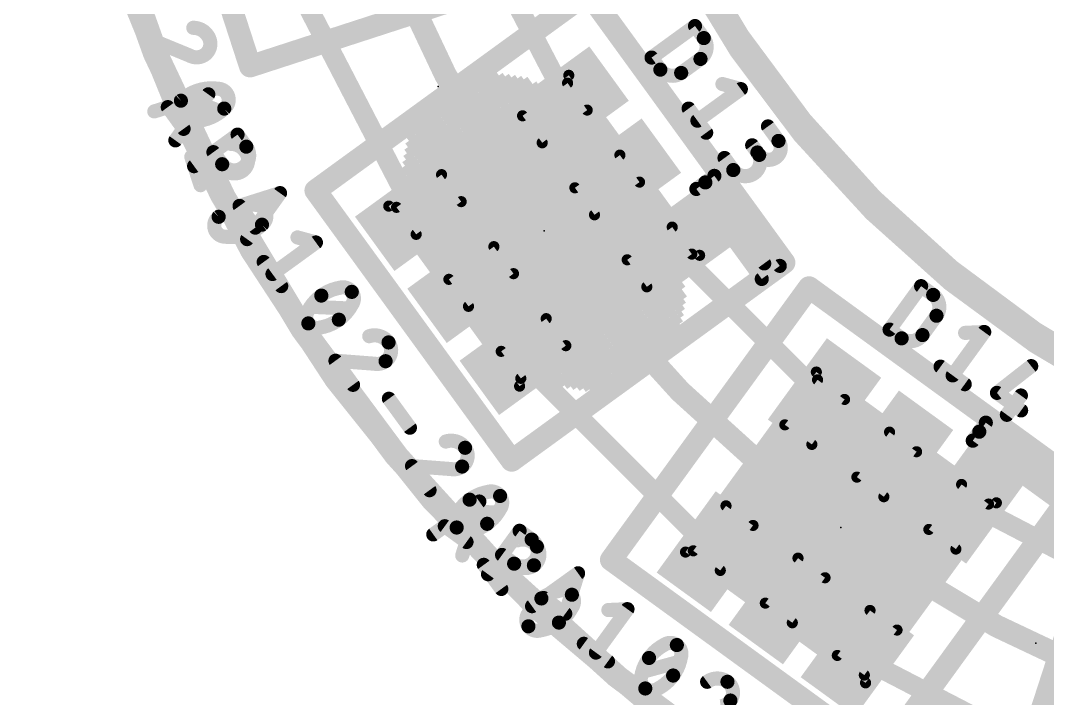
# Model space of a CAD drawing. Extents: x -30 to 92, y -59 to 43.
# Drawn here: x 0.15 to 9.37, y 10.3 to 16.39 of the extents above; entities that cross this region are included whole.
import ezdxf

# ---------------------------------------------------------------- set-up
doc = ezdxf.new("R2010")
doc.units = 0
for name, color, linetype in [('1', 12, 'CONTINUOUS'), ('16', 132, 'CONTINUOUS'), ('20', 53, 'CONTINUOUS'), ('21', 41, 'CONTINUOUS'), ('22', 40, 'CONTINUOUS'), ('23', 53, 'CONTINUOUS'), ('24', 53, 'CONTINUOUS'), ('25', 253, 'CONTINUOUS'), ('27', 253, 'CONTINUOUS'), ('29', 253, 'CONTINUOUS'), ('31', 253, 'CONTINUOUS'), ('39', 12, 'CONTINUOUS'), ('51', 53, 'CONTINUOUS')]:
    doc.layers.add(name, color=color, linetype=linetype)

# ---------------------------------------------------------------- blocks, each defined once
blk = doc.blocks.new('RECT')
blk.add_solid([(-0.5, -0.5), (0.5, -0.5), (-0.5, 0.5), (0.5, 0.5)])

msp = doc.modelspace()

# ---------------------------------------------------------------- linework, layer by layer
at = {"layer": '1'}
for points, const_width in [([(14.605, 33.655, 2.4142), (26.67, 21.59)], 0.2032), ([(0.254, 21.59, 0.4142), (14.605, 7.239)], 0.2032), ([(5.0294, 15.6297, 1), (5.1083, 15.6708)], 0.0889), ([(3.654, 14.6305, 1), (3.733, 14.6714)], 0.0889), ([(6.0407, 14.3872, 1), (5.9779, 14.3244)], 0.0889), ([(4.6654, 13.388, 1), (4.6025, 13.3251)], 0.0889), ([(7.3394, 12.9629, 1), (7.4022, 13.0257)], 0.0889), ([(8.6858, 12.0933, 1), (8.6447, 12.0144)], 0.0889), ([(6.3401, 11.5875, 1), (6.403, 11.6504)], 0.0889), ([(7.6864, 10.718, 1), (7.6455, 10.639)], 0.0889)]:
    msp.add_lwpolyline(points, format="xyb", dxfattribs=dict(at, const_width=const_width))
at = {"layer": '1', "const_width": 0.1778}
for points in [[(4.1798, 17.358), (5.0688, 15.6502)], [(2.563, 16.8327), (3.6935, 14.651)], [(6.0093, 14.3558), (7.3708, 12.9943)], [(6.3716, 11.619), (4.634, 13.3566)], [(10.373, 11.1648), (8.6652, 12.0538)], [(7.666, 10.6785), (9.8477, 9.548)]]:
    msp.add_lwpolyline(points, dxfattribs=at)
at = {"layer": '16', "const_width": 0.2032}
msp.add_lwpolyline([(0.2858, 21.5583, 0.4142), (14.605, 7.239)], format="xyb", dxfattribs=at)
at = {"layer": '20', "const_width": 0.2032}
for points in [[(10.795, 35.433, 0.762), (10.795, 7.747)], [(5.715, 17.78, 0.6619), (23.495, 17.78)]]:
    msp.add_lwpolyline(points, format="xyb", dxfattribs=at)
at = {"layer": '21'}
for points, const_width in [([(14.605, 7.239, 1), (14.605, 35.941, 1), (14.605, 7.239)], 0.2032), ([(14.605, 11.9631, 1), (14.605, 31.2169, 1), (14.605, 11.9631)], 0.2032), ([(2.1932, 16.0291, 1), (2.2241, 15.934)], 0.1), ([(2.1611, 15.9661, 1), (2.2562, 15.997)], 0.1), ([(6.4063, 15.0151, 1), (6.355, 14.9778)], 0.0635), ([(6.3993, 14.9708, 1), (6.362, 15.0221)], 0.0635), ([(2.8371, 14.894, 1), (2.7562, 14.8352)], 0.1), ([(2.7673, 14.9051, 1), (2.826, 14.8242)], 0.1), ([(6.3254, 14.9563, 1), (6.2741, 14.919)], 0.0635), ([(6.2811, 14.9633, 1), (6.3184, 14.912)], 0.0635), ([(6.3184, 14.912, 1), (6.2811, 14.9633)], 0.0635), ([(6.2002, 14.9046, 1), (6.2375, 14.8532)], 0.0635), ([(6.2445, 14.8975, 1), (6.1932, 14.8602)], 0.0635), ([(7.0383, 14.1764, 1), (6.9795, 14.2573)], 0.1), ([(6.8031, 14.1909, 1), (6.8545, 14.2282)], 0.0635), ([(6.9428, 14.1688, 1), (6.9941, 14.2061)], 0.0635), ([(6.9871, 14.1617, 1), (6.9498, 14.2131)], 0.0635), ([(6.9684, 14.1874, 1), (7.0493, 14.2462)], 0.1), ([(6.7773, 14.1103, 1), (6.836, 14.0294)], 0.1), ([(6.836, 14.0294, 1), (6.7773, 14.1103)], 0.1), ([(6.788, 14.0955, 1), (6.8253, 14.0442)], 0.0635), ([(6.781, 14.0512, 1), (6.8323, 14.0885)], 0.0635), ([(7.2612, 14.0343, 1), (7.2024, 13.9534)], 0.1), ([(7.2723, 13.9645, 1), (7.1914, 14.0233)], 0.1), ([(8.8391, 12.8036, 1), (8.8018, 12.7522)], 0.0635), ([(8.8461, 12.7592, 1), (8.7948, 12.7965)], 0.0635), ([(8.7803, 12.7227, 1), (8.743, 12.6713)], 0.0635), ([(8.736, 12.7156, 1), (8.7874, 12.6783)], 0.0635), ([(8.7874, 12.6783, 1), (8.736, 12.7156)], 0.0635), ([(8.7216, 12.6418, 1), (8.6842, 12.5904)], 0.0635), ([(8.6772, 12.6347, 1), (8.7286, 12.5974)], 0.0635), ([(4.5306, 12.478, 1), (4.5894, 12.3971)], 0.1), ([(4.5196, 12.4082, 1), (4.6005, 12.467)], 0.1), ([(5.482, 11.5855, 1), (5.4232, 11.5046)], 0.1), ([(5.4121, 11.5744, 1), (5.493, 11.5156)], 0.1)]:
    msp.add_lwpolyline(points, format="xyb", dxfattribs=dict(at, const_width=const_width))
for points, const_width in [([(1.2816, 18.8347), (2.2087, 15.9815)], 0.2), ([(2.2087, 15.9815), (4.8498, 16.8397)], 0.2), ([(5.2455, 16.6439), (2.7966, 14.8646)], 0.2), ([(7.0089, 14.2168), (5.2455, 16.6439)], 0.2), ([(6.2998, 14.9377), (6.3807, 14.9964)], 0.127), ([(6.3807, 14.9964), (6.9684, 14.1874)], 0.127), ([(2.7966, 14.8646), (4.56, 12.4376)], 0.2), ([(6.2189, 14.8789), (6.2998, 14.9377)], 0.127), ([(6.8288, 14.2095), (6.2998, 14.9377)], 0.127), ([(6.8066, 14.0699), (6.2189, 14.8789)], 0.127), ([(6.8066, 14.0699), (7.0089, 14.2168)], 0.2), ([(6.9684, 14.1874), (6.8066, 14.0699)], 0.127), ([(4.56, 12.4376), (6.8066, 14.0699)], 0.2), ([(7.2318, 13.9939), (5.4526, 11.545)], 0.2), ([(9.6589, 12.2305), (7.2318, 13.9939)], 0.2), ([(8.7617, 12.697), (8.8205, 12.7779)], 0.127), ([(8.8205, 12.7779), (9.6295, 12.1901)], 0.127), ([(8.7029, 12.6161), (8.7617, 12.697)], 0.127), ([(9.4898, 12.168), (8.7617, 12.697)], 0.127), ([(9.5119, 12.0283), (8.7029, 12.6161)], 0.127), ([(7.8796, 9.7816), (9.5119, 12.0283)], 0.2), ([(9.9319, 12.0725), (8.9965, 9.1937)], 0.2), ([(5.4526, 11.545), (7.8796, 9.7816)], 0.2)]:
    msp.add_lwpolyline(points, dxfattribs=dict(at, const_width=const_width))
at = {"layer": '23'}
for p in [(4.8514, 14.5034), (7.5184, 11.8364)]:
    msp.add_point(p, dxfattribs=at)
at = {"layer": '24'}
for p in [(3.8989, 15.7988), (9.271, 10.795)]:
    msp.add_point(p, dxfattribs=at)
at = {"layer": '25', "const_width": 0.127}
for points in [[(5.8164, 16.0597), (6.2069, 16.3434)], [(6.2069, 16.3434), (6.2857, 16.2349)], [(5.8952, 15.9512), (5.8164, 16.0597)], [(6.256, 16.0477), (6.0825, 15.9216)], [(6.4533, 15.8217), (6.6189, 15.7762)], [(6.6189, 15.7762), (6.2285, 15.4926)], [(6.1497, 15.601), (6.3073, 15.3841)], [(6.8626, 15.4408), (6.9571, 15.3107)], [(6.7836, 15.1846), (6.7206, 15.2714)], [(6.4721, 15.1572), (6.5509, 15.0487)], [(7.9553, 13.6147), (8.2389, 14.0052)], [(8.2389, 14.0052), (8.3474, 13.9264)], [(8.377, 13.7391), (8.251, 13.5656)], [(8.0637, 13.5359), (7.9553, 13.6147)], [(8.806, 13.5931), (8.5224, 13.2027)], [(8.6345, 13.5852), (8.806, 13.5931)], [(8.4139, 13.2815), (8.6308, 13.1239)], [(9.2282, 13.2864), (8.9208, 13.0458)], [(8.9208, 13.0458), (9.1377, 12.8882)], [(9.1357, 13.0222), (9.0096, 12.8487)]]:
    msp.add_lwpolyline(points, dxfattribs=at)
at = {"layer": '25'}
for points, const_width in [([(6.2326, 16.362, 1), (6.1812, 16.3247)], 0.0635), ([(6.2255, 16.3177, 1), (6.1882, 16.369)], 0.0635), ([(6.256, 16.0477, 0.4142), (6.2857, 16.2349)], 0.127), ([(6.3113, 16.2536, 1), (6.26, 16.2162)], 0.0635), ([(6.26, 16.2162, 1), (6.3113, 16.2536)], 0.0635), ([(5.8421, 16.0783, 1), (5.7907, 16.041)], 0.0635), ([(5.7978, 16.0854, 1), (5.8351, 16.034)], 0.0635), ([(6.2373, 16.0733, 1), (6.2747, 16.022)], 0.0635), ([(6.2747, 16.022, 1), (6.2373, 16.0733)], 0.0635), ([(5.9209, 15.9699, 1), (5.8695, 15.9326)], 0.0635), ([(5.8952, 15.9512, 0.4142), (6.0825, 15.9216)], 0.127), ([(5.8695, 15.9326, 1), (5.9209, 15.9699)], 0.0635), ([(6.0638, 15.9473, 1), (6.1011, 15.8959)], 0.0635), ([(6.1011, 15.8959, 1), (6.0638, 15.9473)], 0.0635), ([(6.4617, 15.8523, 1), (6.4449, 15.791)], 0.0635), ([(6.6375, 15.7506, 1), (6.6002, 15.8019)], 0.0635), ([(6.6105, 15.7456, 1), (6.6273, 15.8069)], 0.0635), ([(6.1753, 15.6197, 1), (6.124, 15.5824)], 0.0635), ([(6.2098, 15.5183, 1), (6.2471, 15.4669)], 0.0635), ([(6.2816, 15.3655, 1), (6.3329, 15.4028)], 0.0635), ([(6.8883, 15.4595, 1), (6.8369, 15.4222)], 0.0635), ([(6.7462, 15.29, 1), (6.6949, 15.2527)], 0.0635), ([(6.7836, 15.1846, 1), (6.9571, 15.3107)], 0.127), ([(6.9828, 15.3294, 1), (6.9314, 15.292)], 0.0635), ([(6.9314, 15.292, 1), (6.9828, 15.3294)], 0.0635), ([(6.5509, 15.0487, 1), (6.7678, 15.2063)], 0.127), ([(6.7935, 15.225, 1), (6.7421, 15.1877)], 0.0635), ([(6.8093, 15.2033, 1), (6.7579, 15.166)], 0.0635), ([(6.7579, 15.166, 1), (6.8093, 15.2033)], 0.0635), ([(6.4978, 15.1758, 1), (6.4465, 15.1385)], 0.0635), ([(6.5766, 15.0674, 1), (6.5252, 15.0301)], 0.0635), ([(6.5252, 15.0301, 1), (6.5766, 15.0674)], 0.0635), ([(8.2576, 14.0309, 1), (8.2203, 13.9795)], 0.0635), ([(8.2646, 13.9865, 1), (8.2133, 14.0238)], 0.0635), ([(8.377, 13.7391, 0.4142), (8.3474, 13.9264)], 0.127), ([(8.3661, 13.9521, 1), (8.3287, 13.9007)], 0.0635), ([(8.3287, 13.9007, 1), (8.3661, 13.9521)], 0.0635), ([(8.3514, 13.7578, 1), (8.4027, 13.7205)], 0.0635), ([(8.4027, 13.7205, 1), (8.3514, 13.7578)], 0.0635), ([(7.9739, 13.6404, 1), (7.9366, 13.589)], 0.0635), ([(7.9296, 13.6334, 1), (7.981, 13.5961)], 0.0635), ([(8.0637, 13.5359, 0.4142), (8.251, 13.5656)], 0.127), ([(8.0824, 13.5616, 1), (8.0451, 13.5103)], 0.0635), ([(8.0451, 13.5103, 1), (8.0824, 13.5616)], 0.0635), ([(8.2253, 13.5843, 1), (8.2767, 13.5469)], 0.0635), ([(8.2767, 13.5469, 1), (8.2253, 13.5843)], 0.0635), ([(8.6331, 13.6169, 1), (8.636, 13.5534)], 0.0635), ([(8.8317, 13.5745, 1), (8.7804, 13.6118)], 0.0635), ([(8.8075, 13.5614, 1), (8.8046, 13.6249)], 0.0635), ([(8.4326, 13.3072, 1), (8.3953, 13.2558)], 0.0635), ([(9.2478, 13.2614, 1), (9.2086, 13.3114)], 0.0635), ([(8.4967, 13.2214, 1), (8.5481, 13.184)], 0.0635), ([(8.6122, 13.0982, 1), (8.6495, 13.1496)], 0.0635), ([(8.9395, 13.0715, 1), (8.9021, 13.0201)], 0.0635), ([(8.9012, 13.0708, 1), (8.9404, 13.0208)], 0.0635), ([(9.1614, 13.0036, 1), (9.11, 13.0409)], 0.0635), ([(9.1191, 12.8625, 1), (9.1564, 12.9139)], 0.0635), ([(8.9839, 12.8674, 1), (9.0353, 12.83)], 0.0635)]:
    msp.add_lwpolyline(points, format="xyb", dxfattribs=dict(at, const_width=const_width))
at = {"layer": '27'}
for points, const_width in [([(1.6976, 16.3591, 1), (1.6977, 16.2956)], 0.0635), ([(1.8452, 16.2202, 0.3252), (1.6976, 16.3273)], 0.127), ([(1.3527, 16.2407, 1), (1.3286, 16.182)], 0.0635), ([(1.3709, 16.2211, 1), (1.3105, 16.2015)], 0.0635), ([(1.7677, 16.0682, 0.4142), (1.8452, 16.2202)], 0.127), ([(1.8754, 16.23, 1), (1.815, 16.2104)], 0.0635), ([(1.815, 16.2104, 1), (1.8754, 16.23)], 0.0635), ([(1.6812, 16.1054, 1), (1.651, 16.0495)], 0.0635), ([(1.6661, 16.0774, 0.2052), (1.7677, 16.0682)], 0.127), ([(1.654, 16.0481, 1), (1.6782, 16.1068)], 0.0635), ([(1.7579, 16.0984, 1), (1.7776, 16.038)], 0.0635), ([(1.7776, 16.038, 1), (1.7579, 16.0984)], 0.0635), ([(1.3933, 15.9465, 1), (1.4537, 15.9661)], 0.0635), ([(1.7397, 15.7641, 0.1139), (1.5864, 15.672)], 0.127), ([(1.9179, 15.7797, 0.1139), (1.7397, 15.7641)], 0.127), ([(1.7299, 15.7943, 1), (1.7495, 15.7339)], 0.0635), ([(1.7495, 15.7339, 1), (1.7299, 15.7943)], 0.0635), ([(1.8582, 15.7108, 1), (1.8065, 15.7478)], 0.0635), ([(1.8419, 15.699, 1), (1.8227, 15.7596)], 0.0635), ([(2.0106, 15.7112, 0.3205), (1.9179, 15.7797)], 0.127), ([(1.9184, 15.8114, 1), (1.9173, 15.748)], 0.0635), ([(1.9134, 15.7483, 1), (1.9223, 15.8111)], 0.0635), ([(1.5864, 15.672, 0.3205), (1.5516, 15.562)], 0.127), ([(1.5643, 15.6948, 1), (1.6084, 15.6492)], 0.0635), ([(1.6054, 15.6466, 1), (1.5673, 15.6974)], 0.0635), ([(1.6317, 15.7269, 1), (1.6093, 15.6675)], 0.0635), ([(1.9759, 15.6012, 0.3205), (2.0106, 15.7112)], 0.127), ([(2.0408, 15.721, 1), (1.9804, 15.7014)], 0.0635), ([(1.9804, 15.7014, 1), (2.0408, 15.721)], 0.0635), ([(1.3378, 15.6061, 1), (1.3569, 15.5455)], 0.0635), ([(1.4943, 15.6328, 1), (1.4429, 15.5955)], 0.0635), ([(1.5516, 15.562, 0.3204), (1.6444, 15.4935)], 0.127), ([(1.5818, 15.5718, 1), (1.5214, 15.5522)], 0.0635), ([(1.5214, 15.5522, 1), (1.5818, 15.5719)], 0.0635), ([(1.8225, 15.5091, 0.1138), (1.9759, 15.6012)], 0.127), ([(1.9305, 15.5463, 1), (1.9529, 15.6057)], 0.0635), ([(1.9568, 15.6266, 1), (1.9949, 15.5758)], 0.0635), ([(1.9979, 15.5784, 1), (1.9538, 15.6241)], 0.0635), ([(1.6444, 15.4935, 0.1139), (1.8225, 15.5091)], 0.127), ([(1.6488, 15.5249, 1), (1.64, 15.4621)], 0.0635), ([(1.6438, 15.4618, 1), (1.6449, 15.5252)], 0.0635), ([(1.8127, 15.5393, 1), (1.8323, 15.4789)], 0.0635), ([(1.8323, 15.4789, 1), (1.8127, 15.5393)], 0.0635), ([(1.5847, 15.4003, 1), (1.6361, 15.4376)], 0.0635), ([(2.1211, 15.3859, 1), (2.0697, 15.3486)], 0.0635), ([(2.114, 15.3416, 1), (2.0767, 15.3929)], 0.0635), ([(1.5106, 15.334, 1), (1.5623, 15.297)], 0.0635), ([(1.9573, 15.1012, 1), (2.1742, 15.2588)], 0.127), ([(2.0367, 15.3155, 1), (2.0367, 15.252)], 0.0635), ([(2.1843, 15.1766, 0.3252), (2.0367, 15.2837)], 0.127), ([(2.1998, 15.2775, 1), (2.1485, 15.2401)], 0.0635), ([(1.7099, 15.1776, 1), (1.6495, 15.1579)], 0.0635), ([(1.6918, 15.1971, 1), (1.6677, 15.1384)], 0.0635), ([(1.9041, 15.2283, 1), (1.8528, 15.191)], 0.0635), ([(2.1068, 15.0246, 0.4142), (2.1843, 15.1766)], 0.127), ([(2.1485, 15.2401, 1), (2.1998, 15.2775)], 0.0635), ([(2.2145, 15.1864, 1), (2.1541, 15.1668)], 0.0635), ([(1.6863, 15.1093, 1), (1.7236, 15.0579)], 0.0635), ([(1.9829, 15.1199, 1), (1.9316, 15.0825)], 0.0635), ([(1.9316, 15.0825, 1), (1.9829, 15.1199)], 0.0635), ([(2.1541, 15.1668, 1), (2.2145, 15.1864)], 0.0635), ([(2.0051, 15.0339, 0.2052), (2.1068, 15.0246)], 0.127), ([(2.0202, 15.0618, 1), (1.99, 15.0059)], 0.0635), ([(1.9931, 15.0045, 1), (2.0172, 15.0632)], 0.0635), ([(2.097, 15.0548, 1), (2.1166, 14.9944)], 0.0635), ([(2.1166, 14.9944, 1), (2.097, 15.0548)], 0.0635), ([(1.7324, 14.9029, 1), (1.7928, 14.9226)], 0.0635), ([(2.5031, 14.8231, 1), (2.4515, 14.8601)], 0.0635), ([(2.4869, 14.8113, 1), (2.4677, 14.8719)], 0.0635), ([(2.0788, 14.7205, 0.1139), (1.9254, 14.6284)], 0.127), ([(2.0689, 14.7507, 1), (2.0886, 14.6903)], 0.0635), ([(2.2569, 14.7361, 0.1139), (2.0788, 14.7205)], 0.127), ([(2.0886, 14.6903, 1), (2.0689, 14.7507)], 0.0635), ([(2.1392, 14.7451, 1), (2.0879, 14.7078)], 0.0635), ([(2.2574, 14.7679, 1), (2.2564, 14.7044)], 0.0635), ([(2.3497, 14.6676, 0.3205), (2.2569, 14.7361)], 0.127), ([(2.2525, 14.7047, 1), (2.2613, 14.7676)], 0.0635), ([(1.9254, 14.6284, 0.3205), (1.8907, 14.5185)], 0.127), ([(1.9034, 14.6513, 1), (1.9475, 14.6056)], 0.0635), ([(1.9445, 14.603, 1), (1.9064, 14.6538)], 0.0635), ([(1.9707, 14.6833, 1), (1.9483, 14.6239)], 0.0635), ([(1.9827, 14.7183, 1), (2.0019, 14.6578)], 0.0635), ([(2.3149, 14.5576, 0.3205), (2.3497, 14.6676)], 0.127), ([(2.3799, 14.6774, 1), (2.3195, 14.6578)], 0.0635), ([(2.3195, 14.6578, 1), (2.3799, 14.6774)], 0.0635), ([(2.1616, 14.4655, 0.1138), (2.3149, 14.5576)], 0.127), ([(2.2696, 14.5027, 1), (2.292, 14.5622)], 0.0635), ([(2.2958, 14.583, 1), (2.334, 14.5323)], 0.0635), ([(2.337, 14.5348, 1), (2.2929, 14.5805)], 0.0635), ([(1.8907, 14.5185, 0.3204), (1.9834, 14.4499)], 0.127), ([(1.9209, 14.5283, 1), (1.8605, 14.5087)], 0.0635), ([(1.8605, 14.5086, 1), (1.9209, 14.5283)], 0.0635), ([(1.9834, 14.4499, 0.1139), (2.1616, 14.4655)], 0.127), ([(1.9878, 14.4814, 1), (1.979, 14.4185)], 0.0635), ([(1.9829, 14.4182, 1), (1.9839, 14.4817)], 0.0635), ([(2.1518, 14.4957, 1), (2.1714, 14.4353)], 0.0635), ([(2.1714, 14.4353, 1), (2.1518, 14.4957)], 0.0635), ([(2.2297, 14.5126, 1), (2.2811, 14.5499)], 0.0635), ([(2.6426, 14.4738, 1), (2.6258, 14.4125)], 0.0635), ([(2.1556, 14.4462, 1), (2.2072, 14.4093)], 0.0635), ([(2.8184, 14.372, 1), (2.7811, 14.4234)], 0.0635), ([(2.7914, 14.3671, 1), (2.8082, 14.4283)], 0.0635), ([(2.3562, 14.2412, 1), (2.3048, 14.2039)], 0.0635), ([(2.3907, 14.1397, 1), (2.428, 14.0884)], 0.0635), ([(2.4624, 13.9869, 1), (2.5138, 14.0243)], 0.0635), ([(3.0129, 13.9904, 0.1138), (2.8482, 13.9205)], 0.127), ([(3.0035, 14.0207, 1), (3.0222, 13.96)], 0.0635), ([(3.1222, 13.9539, 0.3205), (3.0129, 13.9904)], 0.127), ([(3.0184, 13.9591, 1), (3.0073, 14.0217)], 0.0635), ([(2.8482, 13.9205, 0.1138), (2.7309, 13.7855)], 0.127), ([(2.8296, 13.9462, 1), (2.8669, 13.8948)], 0.0635), ([(2.8669, 13.8948, 1), (2.8296, 13.9462)], 0.0635), ([(3.1232, 13.8386, 0.3205), (3.1222, 13.9539)], 0.127), ([(3.1479, 13.9725, 1), (3.0966, 13.9352)], 0.0635), ([(3.0966, 13.9352, 1), (3.1479, 13.9725)], 0.0635), ([(2.7309, 13.7855, 0.3205), (2.7318, 13.6702)], 0.127), ([(2.7569, 13.7673, 1), (2.7049, 13.8038)], 0.0635), ([(2.757, 13.8517, 1), (2.7541, 13.7883)], 0.0635), ([(3.0058, 13.7036, 0.1139), (3.1232, 13.8386)], 0.127), ([(3.0972, 13.8568, 1), (3.1492, 13.8203)], 0.0635), ([(3.1512, 13.8236, 1), (3.0951, 13.8535)], 0.0635), ([(3.097, 13.7724, 1), (3.1, 13.8358)], 0.0635), ([(2.7028, 13.8004, 1), (2.7589, 13.7706)], 0.0635), ([(2.8412, 13.6337, 0.1139), (3.0058, 13.7036)], 0.127), ([(2.9872, 13.7293, 1), (3.0245, 13.6779)], 0.0635), ([(3.0245, 13.6779, 1), (2.9872, 13.7293)], 0.0635), ([(2.7318, 13.6702, 0.3204), (2.8412, 13.6337)], 0.127), ([(2.7575, 13.6889, 1), (2.7061, 13.6515)], 0.0635), ([(2.7061, 13.6515, 1), (2.7575, 13.6889)], 0.0635), ([(2.8357, 13.665, 1), (2.8467, 13.6024)], 0.0635), ([(2.8505, 13.6033, 1), (2.8319, 13.664)], 0.0635), ([(3.2693, 13.5856, 1), (3.289, 13.5252)], 0.0635), ([(3.4526, 13.4992, 0.3252), (3.2792, 13.5554)], 0.127), ([(3.4259, 13.3306, 0.4142), (3.4526, 13.4992)], 0.127), ([(3.4783, 13.5178, 1), (3.4269, 13.4805)], 0.0635), ([(3.4269, 13.4805, 1), (3.4783, 13.5178)], 0.0635), ([(2.9779, 13.3665, 1), (2.9731, 13.3031)], 0.0635), ([(3.0012, 13.3535, 1), (2.9498, 13.3161)], 0.0635), ([(3.3263, 13.308, 0.2052), (3.4259, 13.3306)], 0.127), ([(3.4072, 13.3563, 1), (3.4446, 13.305)], 0.0635), ([(3.4446, 13.305, 1), (3.4072, 13.3563)], 0.0635), ([(3.3321, 13.3392, 1), (3.3206, 13.2768)], 0.0635), ([(3.3239, 13.2764, 1), (3.3288, 13.3397)], 0.0635), ([(3.1074, 13.0992, 1), (3.1588, 13.1366)], 0.0635), ([(3.4812, 13.012, 1), (3.4299, 12.9747)], 0.0635), ([(3.619, 12.7144, 1), (3.6703, 12.7517)], 0.0635), ([(4.1405, 12.5523, 0.3252), (3.9671, 12.6085)], 0.127), ([(3.9573, 12.6387, 1), (3.9769, 12.5783)], 0.0635), ([(4.1139, 12.3837, 0.4142), (4.1405, 12.5523)], 0.127), ([(4.1662, 12.5709, 1), (4.1149, 12.5336)], 0.0635), ([(4.1149, 12.5336, 1), (4.1662, 12.5709)], 0.0635), ([(3.6659, 12.4196, 1), (3.661, 12.3562)], 0.0635), ([(3.6891, 12.4066, 1), (3.6378, 12.3692)], 0.0635), ([(4.0143, 12.3611, 0.2052), (4.1139, 12.3837)], 0.127), ([(4.02, 12.3924, 1), (4.0086, 12.3299)], 0.0635), ([(4.0119, 12.3295, 1), (4.0167, 12.3928)], 0.0635), ([(4.0952, 12.4094, 1), (4.1325, 12.3581)], 0.0635), ([(4.1325, 12.3581, 1), (4.0952, 12.4094)], 0.0635), ([(3.7953, 12.1523, 1), (3.8467, 12.1897)], 0.0635), ([(4.3458, 12.1558, 0.1138), (4.1811, 12.0859)], 0.127), ([(4.3364, 12.1861, 1), (4.3551, 12.1254)], 0.0635), ([(4.4551, 12.1193, 0.3205), (4.3458, 12.1558)], 0.127), ([(4.3513, 12.1245, 1), (4.3402, 12.187)], 0.0635), ([(4.1811, 12.0859, 0.1138), (4.0638, 11.9509)], 0.127), ([(4.1625, 12.1116, 1), (4.1998, 12.0602)], 0.0635), ([(4.1998, 12.0602, 1), (4.1625, 12.1116)], 0.0635), ([(4.2985, 12.0598, 1), (4.238, 12.0789)], 0.0635), ([(4.2867, 12.0435, 1), (4.2498, 12.0952)], 0.0635), ([(4.4561, 12.0039, 0.3205), (4.4551, 12.1193)], 0.127), ([(4.4808, 12.1379, 1), (4.4295, 12.1006)], 0.0635), ([(4.4295, 12.1006, 1), (4.4808, 12.1379)], 0.0635), ([(4.0638, 11.9509, 0.3205), (4.0647, 11.8356)], 0.127), ([(4.0898, 11.9327, 1), (4.0378, 11.9692)], 0.0635), ([(4.0899, 12.0171, 1), (4.087, 11.9537)], 0.0635), ([(4.3387, 11.869, 0.1139), (4.4561, 12.0039)], 0.127), ([(4.4301, 12.0222, 1), (4.4821, 11.9857)], 0.0635), ([(4.4841, 11.989, 1), (4.428, 12.0189)], 0.0635), ([(4.4299, 11.9377, 1), (4.4329, 12.0012)], 0.0635), ([(3.9766, 11.8731, 1), (3.9392, 11.8218)], 0.0635), ([(4.0358, 11.9658, 1), (4.0918, 11.936)], 0.0635), ([(4.1741, 11.7991, 0.1139), (4.3387, 11.869)], 0.127), ([(4.3201, 11.8947, 1), (4.3574, 11.8433)], 0.0635), ([(4.3574, 11.8433, 1), (4.3201, 11.8947)], 0.0635), ([(3.836, 11.7993, 1), (3.8729, 11.7477)], 0.0635), ([(4.0647, 11.8356, 0.3204), (4.1741, 11.7991)], 0.127), ([(4.0904, 11.8543, 1), (4.039, 11.8169)], 0.0635), ([(4.039, 11.8169, 1), (4.0904, 11.8543)], 0.0635), ([(4.1686, 11.8303, 1), (4.1796, 11.7678)], 0.0635), ([(4.1834, 11.7687, 1), (4.1648, 11.8294)], 0.0635), ([(4.649, 11.832, 1), (4.6116, 11.7806)], 0.0635), ([(4.656, 11.7877, 1), (4.6046, 11.825)], 0.0635), ([(4.1345, 11.6799, 1), (4.1718, 11.7313)], 0.0635), ([(4.5812, 11.5106, 1), (4.7388, 11.7275)], 0.127), ([(4.6022, 11.751, 1), (4.6219, 11.6906)], 0.0635), ([(4.7855, 11.6646, 0.3252), (4.6121, 11.7208)], 0.127), ([(4.7574, 11.7532, 1), (4.7201, 11.7018)], 0.0635), ([(4.7201, 11.7018, 1), (4.7574, 11.7532)], 0.0635), ([(4.7588, 11.496, 0.4142), (4.7855, 11.6646)], 0.127), ([(4.8112, 11.6832, 1), (4.7598, 11.6459)], 0.0635), ([(4.4914, 11.6151, 1), (4.4541, 11.5637)], 0.0635), ([(4.7598, 11.6459, 1), (4.8112, 11.6832)], 0.0635), ([(4.0845, 11.594, 1), (4.145, 11.5748)], 0.0635), ([(4.3108, 11.5319, 1), (4.306, 11.4685)], 0.0635), ([(4.3341, 11.5189, 1), (4.2827, 11.4815)], 0.0635), ([(4.5998, 11.5363, 1), (4.5625, 11.4849)], 0.0635), ([(4.5625, 11.4849, 1), (4.5998, 11.5363)], 0.0635), ([(4.6593, 11.4734, 0.2052), (4.7588, 11.496)], 0.127), ([(4.665, 11.5046, 1), (4.6535, 11.4422)], 0.0635), ([(4.6568, 11.4418, 1), (4.6617, 11.5051)], 0.0635), ([(4.7401, 11.5217, 1), (4.7775, 11.4703)], 0.0635), ([(4.7775, 11.4703, 1), (4.7401, 11.5217)], 0.0635), ([(4.321, 11.4345, 1), (4.3723, 11.3972)], 0.0635), ([(5.1862, 11.4148, 1), (5.1257, 11.434)], 0.0635), ([(5.1744, 11.3986, 1), (5.1375, 11.4502)], 0.0635), ([(4.4403, 11.2646, 1), (4.4917, 11.3019)], 0.0635), ([(4.8261, 11.1982, 0.1138), (4.7087, 11.0632)], 0.127), ([(4.9907, 11.2681, 0.1138), (4.8261, 11.1982)], 0.127), ([(4.8448, 11.1725, 1), (4.8074, 11.2239)], 0.0635), ([(4.8643, 11.2282, 1), (4.8269, 11.1768)], 0.0635), ([(5.1001, 11.2316, 0.3205), (4.9907, 11.2681)], 0.127), ([(4.9814, 11.2984, 1), (5, 11.2377)], 0.0635), ([(4.9962, 11.2368, 1), (4.9852, 11.2993)], 0.0635), ([(5.101, 11.1162, 0.3205), (5.1001, 11.2316)], 0.127), ([(5.1258, 11.2502, 1), (5.0744, 11.2129)], 0.0635), ([(5.0744, 11.2129, 1), (5.1258, 11.2502)], 0.0635), ([(4.7237, 11.1543, 1), (4.7606, 11.1027)], 0.0635), ([(4.8074, 11.2239, 1), (4.8448, 11.1725)], 0.0635), ([(4.9837, 10.9813, 0.1139), (5.101, 11.1162)], 0.127), ([(5.1291, 11.1013, 1), (5.073, 11.1311)], 0.0635), ([(4.7087, 11.0632, 0.3205), (4.7097, 10.9479)], 0.127), ([(4.6807, 11.0781, 1), (4.7368, 11.0483)], 0.0635), ([(4.7347, 11.045, 1), (4.6828, 11.0814)], 0.0635), ([(4.7349, 11.1294, 1), (4.7319, 11.066)], 0.0635), ([(5.0222, 11.035, 1), (5.0595, 11.0863)], 0.0635), ([(5.075, 11.1345, 1), (5.127, 11.098)], 0.0635), ([(5.0749, 11.05, 1), (5.0778, 11.1135)], 0.0635), ([(5.4269, 11.1257, 1), (5.4298, 11.0622)], 0.0635), ([(5.6255, 11.0832, 1), (5.5741, 11.1206)], 0.0635), ([(5.6013, 11.0702, 1), (5.5983, 11.1336)], 0.0635), ([(4.7097, 10.9479, 0.3204), (4.819, 10.9114)], 0.127), ([(4.7354, 10.9665, 1), (4.684, 10.9292)], 0.0635), ([(4.684, 10.9292, 1), (4.7354, 10.9665)], 0.0635), ([(4.819, 10.9114, 0.1139), (4.9837, 10.9813)], 0.127), ([(4.965, 11.007, 1), (5.0023, 10.9556)], 0.0635), ([(5.0023, 10.9556, 1), (4.965, 11.0069)], 0.0635), ([(4.8135, 10.9426, 1), (4.8246, 10.8801)], 0.0635), ([(4.8284, 10.881, 1), (4.8097, 10.9417)], 0.0635), ([(4.9722, 10.949, 1), (5.0327, 10.9298)], 0.0635), ([(5.2264, 10.816, 1), (5.189, 10.7646)], 0.0635), ([(5.9284, 10.7804, 0.1139), (5.7934, 10.663)], 0.127), ([(6.0437, 10.7794, 0.3205), (5.9283, 10.7804)], 0.127), ([(5.9101, 10.8063, 1), (5.9466, 10.7544)], 0.0635), ([(5.9433, 10.7523, 1), (5.9134, 10.8084)], 0.0635), ([(6.0623, 10.8051, 1), (6.025, 10.7537)], 0.0635), ([(6.0802, 10.67, 0.3205), (6.0437, 10.7794)], 0.127), ([(6.025, 10.7537, 1), (6.0623, 10.8051)], 0.0635), ([(5.2905, 10.7301, 1), (5.3418, 10.6928)], 0.0635), ([(5.7934, 10.663, 0.1139), (5.7235, 10.4984)], 0.127), ([(5.7677, 10.6817, 1), (5.8191, 10.6443)], 0.0635), ([(5.8191, 10.6443, 1), (5.7677, 10.6817)], 0.0635), ([(6.0103, 10.5054, 0.1139), (6.0802, 10.67)], 0.127), ([(6.0498, 10.6794, 1), (6.1105, 10.6607)], 0.0635), ([(6.1115, 10.6645, 1), (6.0489, 10.6756)], 0.0635), ([(5.4059, 10.607, 1), (5.4433, 10.6584)], 0.0635), ([(6.0758, 10.599, 1), (6.059, 10.6602)], 0.0635), ([(5.7235, 10.4984, 0.3205), (5.76, 10.389)], 0.127), ([(5.6922, 10.5039, 1), (5.7547, 10.4929)], 0.0635), ([(5.7538, 10.4891, 1), (5.6931, 10.5077)], 0.0635), ([(5.7279, 10.5694, 1), (5.7447, 10.5082)], 0.0635), ([(5.8753, 10.3881, 0.1139), (6.0103, 10.5054)], 0.127), ([(5.9846, 10.5241, 1), (6.036, 10.4868)], 0.0635), ([(6.036, 10.4868, 1), (5.9846, 10.5241)], 0.0635), ([(6.4984, 10.4491, 0.3252), (6.316, 10.449)], 0.127), ([(5.76, 10.389, 0.3205), (5.8753, 10.3881)], 0.127), ([(5.7787, 10.4147, 1), (5.7413, 10.3633)], 0.0635), ([(5.7413, 10.3633, 1), (5.7787, 10.4147)], 0.0635), ([(5.8604, 10.4161, 1), (5.8902, 10.36)], 0.0635), ([(5.8936, 10.3621, 1), (5.8571, 10.414)], 0.0635), ([(6.2973, 10.4746, 1), (6.3347, 10.4233)], 0.0635), ([(6.5251, 10.2805, 0.4142), (6.4984, 10.4491)], 0.127), ([(6.517, 10.4747, 1), (6.4797, 10.4234)], 0.0635), ([(6.4797, 10.4234, 1), (6.517, 10.4747)], 0.0635), ([(6.4374, 10.2283, 0.2053), (6.5251, 10.2805)], 0.127), ([(6.5507, 10.2619, 1), (6.4994, 10.2992)], 0.0635), ([(6.4994, 10.2992, 1), (6.5507, 10.2619)], 0.0635)]:
    msp.add_lwpolyline(points, format="xyb", dxfattribs=dict(at, const_width=const_width))
at = {"layer": '27', "const_width": 0.127}
for points in [[(1.6661, 16.0774), (1.3407, 16.2113)], [(1.3407, 16.2113), (1.4235, 15.9563)], [(1.3473, 15.5758), (1.8323, 15.7293)], [(1.8323, 15.7293), (1.5364, 15.3155)], [(1.6205, 15.6972), (1.9417, 15.576)], [(1.6104, 15.4189), (1.4686, 15.6142)], [(1.7049, 15.0836), (2.0954, 15.3673)], [(2.0954, 15.3673), (2.1742, 15.2588)], [(2.0051, 15.0339), (1.6797, 15.1677)], [(1.6797, 15.1677), (1.7626, 14.9128)], [(1.9573, 15.1012), (1.8785, 15.2097)], [(1.9923, 14.6881), (2.4773, 14.8416)], [(2.4773, 14.8416), (2.1814, 14.4278)], [(2.2554, 14.5312), (2.1135, 14.7264)], [(1.9595, 14.6536), (2.2808, 14.5325)], [(2.6342, 14.4431), (2.7998, 14.3977)], [(2.7998, 14.3977), (2.4093, 14.1141)], [(2.3305, 14.2225), (2.4881, 14.0056)], [(2.7555, 13.82), (3.0985, 13.8041)], [(3.3263, 13.308), (2.9755, 13.3348)], [(2.9755, 13.3348), (3.1331, 13.1179)], [(3.4555, 12.9934), (3.6446, 12.7331)], [(4.0143, 12.3611), (3.6634, 12.3879)], [(3.6634, 12.3879), (3.821, 12.171)], [(3.8545, 11.7735), (4.2683, 12.0694)], [(4.2683, 12.0694), (4.1147, 11.5844)], [(4.0884, 11.9854), (4.4314, 11.9695)], [(4.1531, 11.7056), (3.9579, 11.8475)], [(4.3466, 11.4159), (4.6303, 11.8063)], [(4.6303, 11.8063), (4.7388, 11.7275)], [(4.5812, 11.5106), (4.4727, 11.5894)], [(4.6593, 11.4734), (4.3084, 11.5002)], [(4.3084, 11.5002), (4.466, 11.2833)], [(4.7422, 11.1285), (5.156, 11.4244)], [(5.156, 11.4244), (5.0024, 10.9394)], [(5.0408, 11.0607), (4.8456, 11.2025)], [(4.7334, 11.0977), (5.0764, 11.0817)], [(5.5998, 11.1019), (5.3162, 10.7115)], [(5.4283, 11.0939), (5.5998, 11.1019)], [(5.2077, 10.7903), (5.4246, 10.6327)], [(5.7363, 10.5388), (6.0674, 10.6296)]]:
    msp.add_lwpolyline(points, dxfattribs=at)
at = {"layer": '51', "const_width": 0.1}
for points in [[(3.4546, 14.7246), (5.0726, 15.9002)], [(5.0616, 15.8304), (4.6571, 15.5365)], [(5.2379, 15.5877), (5.0616, 15.8304)], [(5.0726, 15.9002), (6.2482, 14.2822)], [(4.8334, 15.2938), (5.2379, 15.5877)], [(4.6571, 15.5365), (4.8334, 15.2938)], [(5.5318, 15.1831), (5.1273, 14.8893)], [(5.7081, 14.9404), (5.5318, 15.1831)], [(3.5244, 14.7136), (3.9289, 15.0075)], [(3.9289, 15.0075), (4.1053, 14.7648)], [(5.3036, 14.6466), (5.7081, 14.9404)], [(5.1273, 14.8893), (5.3036, 14.6466)], [(4.6302, 13.1066), (3.4546, 14.7246)], [(4.1053, 14.7648), (3.7008, 14.4709)], [(3.7008, 14.4709), (3.5244, 14.7136)], [(6.002, 14.5359), (5.5975, 14.242)], [(6.1784, 14.2932), (6.002, 14.5359)], [(3.9947, 14.0664), (4.3992, 14.3602)], [(4.3992, 14.3602), (4.5755, 14.1175)], [(6.2482, 14.2822), (4.6302, 13.1066)], [(5.7739, 13.9993), (6.1784, 14.2932)], [(5.5975, 14.242), (5.7739, 13.9993)], [(4.5755, 14.1175), (4.171, 13.8237)], [(4.171, 13.8237), (3.9947, 14.0664)], [(4.8694, 13.713), (4.4649, 13.4191)], [(5.0457, 13.4703), (4.8694, 13.713)], [(4.6412, 13.1764), (5.0457, 13.4703)], [(4.4649, 13.4191), (4.6412, 13.1764)], [(6.1216, 11.6152), (7.2972, 13.2332)], [(7.3082, 13.1634), (7.0143, 12.7589)], [(7.2972, 13.2332), (8.9152, 12.0576)], [(7.5509, 12.987), (7.3082, 13.1634)], [(7.257, 12.5825), (7.5509, 12.987)], [(7.0143, 12.7589), (7.257, 12.5825)], [(7.9554, 12.6931), (7.6616, 12.2886)], [(8.1981, 12.5168), (7.9554, 12.6931)], [(7.9043, 12.1123), (8.1981, 12.5168)], [(7.6616, 12.2886), (7.9043, 12.1123)], [(8.6027, 12.2229), (8.3088, 11.8184)], [(8.8454, 12.0466), (8.6027, 12.2229)], [(8.9152, 12.0576), (7.7396, 10.4396)], [(8.5515, 11.6421), (8.8454, 12.0466)], [(6.1914, 11.6262), (6.4853, 12.0307)], [(6.4853, 12.0307), (6.728, 11.8544)], [(6.728, 11.8544), (6.4341, 11.4499)], [(8.3088, 11.8184), (8.5515, 11.6421)], [(7.7396, 10.4396), (6.1216, 11.6152)], [(6.4341, 11.4499), (6.1914, 11.6262)], [(6.8387, 11.156), (7.1325, 11.5605)], [(7.1325, 11.5605), (7.3752, 11.3842)], [(7.3752, 11.3842), (7.0814, 10.9797)], [(7.0814, 10.9797), (6.8387, 11.156)], [(7.7798, 11.0903), (7.4859, 10.6858)], [(8.0225, 10.9139), (7.7798, 11.0903)], [(7.7286, 10.5094), (8.0225, 10.9139)], [(7.4859, 10.6858), (7.7286, 10.5094)]]:
    msp.add_lwpolyline(points, dxfattribs=at)
at = {"layer": '51', "const_width": 0.05}
for points in [[(5.0818, 15.8451, 1), (5.0413, 15.8157)], [(5.0763, 15.8101, 1), (5.0469, 15.8506)], [(5.0929, 15.9149, 1), (5.0524, 15.8855)], [(5.0873, 15.88, 1), (5.0579, 15.9204)], [(5.2177, 15.573, 1), (5.2581, 15.6024)], [(5.2526, 15.5674, 1), (5.2232, 15.6079)], [(4.6773, 15.5512, 1), (4.6368, 15.5218)], [(4.6424, 15.5567, 1), (4.6718, 15.5162)], [(4.8187, 15.314, 1), (4.8481, 15.2735)], [(4.8132, 15.2791, 1), (4.8536, 15.3085)], [(5.552, 15.1978, 1), (5.5116, 15.1685)], [(5.5465, 15.1629, 1), (5.5171, 15.2034)], [(3.9492, 15.0222, 1), (3.9087, 14.9928)], [(3.9436, 14.9872, 1), (3.9142, 15.0277)], [(5.6879, 14.9257, 1), (5.7284, 14.9551)], [(5.7228, 14.9202, 1), (5.6934, 14.9607)], [(5.1475, 14.9039, 1), (5.1071, 14.8746)], [(5.1126, 14.9095, 1), (5.142, 14.869)], [(3.4748, 14.7393, 1), (3.4344, 14.7099)], [(3.4399, 14.7449, 1), (3.4693, 14.7044)], [(4.0851, 14.7501, 1), (4.1255, 14.7795)], [(4.12, 14.7445, 1), (4.0906, 14.785)], [(3.5447, 14.7283, 1), (3.5042, 14.6989)], [(3.5097, 14.7338, 1), (3.5391, 14.6933)], [(5.2889, 14.6668, 1), (5.3183, 14.6263)], [(5.2834, 14.6319, 1), (5.3239, 14.6612)], [(6.0223, 14.5506, 1), (5.9818, 14.5212)], [(6.0167, 14.5157, 1), (5.9873, 14.5562)], [(3.6861, 14.4911, 1), (3.7155, 14.4506)], [(3.6805, 14.4562, 1), (3.721, 14.4856)], [(4.4194, 14.3749, 1), (4.3789, 14.3456)], [(4.4139, 14.34, 1), (4.3845, 14.3805)], [(6.1581, 14.2785, 1), (6.1986, 14.3079)], [(6.1931, 14.273, 1), (6.1637, 14.3135)], [(6.228, 14.2675, 1), (6.2684, 14.2969)], [(6.2629, 14.2619, 1), (6.2335, 14.3024)], [(5.6177, 14.2567, 1), (5.5773, 14.2273)], [(5.5828, 14.2623, 1), (5.6122, 14.2218)], [(4.5553, 14.1028, 1), (4.5957, 14.1322)], [(4.5902, 14.0973, 1), (4.5608, 14.1378)], [(4.0149, 14.0811, 1), (3.9744, 14.0517)], [(3.98, 14.0866, 1), (4.0094, 14.0461)], [(5.7592, 14.0196, 1), (5.7885, 13.9791)], [(5.7536, 13.9846, 1), (5.7941, 14.014)], [(4.1563, 13.8439, 1), (4.1857, 13.8034)], [(4.1508, 13.809, 1), (4.1912, 13.8383)], [(4.8896, 13.7277, 1), (4.8492, 13.6983)], [(4.8841, 13.6928, 1), (4.8547, 13.7333)], [(5.0255, 13.4556, 1), (5.066, 13.485)], [(5.0604, 13.4501, 1), (5.031, 13.4906)], [(4.4851, 13.4338, 1), (4.4447, 13.4044)], [(4.4502, 13.4394, 1), (4.4796, 13.3989)], [(4.6265, 13.1967, 1), (4.6559, 13.1562)], [(4.621, 13.1617, 1), (4.6615, 13.1911)], [(7.3119, 13.2534, 1), (7.2825, 13.213)], [(7.3174, 13.2185, 1), (7.2769, 13.2479)], [(7.3229, 13.1836, 1), (7.2935, 13.1431)], [(7.3285, 13.1487, 1), (7.288, 13.1781)], [(4.6155, 13.1268, 1), (4.6449, 13.0864)], [(4.6099, 13.0919, 1), (4.6504, 13.1213)], [(7.5712, 12.9723, 1), (7.5307, 13.0017)], [(7.5362, 12.9668, 1), (7.5656, 13.0073)], [(7.029, 12.7791, 1), (6.9996, 12.7386)], [(6.9941, 12.7735, 1), (7.0346, 12.7442)], [(7.9701, 12.7134, 1), (7.9407, 12.6729)], [(7.9757, 12.6784, 1), (7.9352, 12.7078)], [(7.2368, 12.5972, 1), (7.2773, 12.5678)], [(7.2423, 12.5623, 1), (7.2717, 12.6027)], [(8.2184, 12.5021, 1), (8.1779, 12.5315)], [(8.1835, 12.4966, 1), (8.2128, 12.537)], [(7.6413, 12.3033, 1), (7.6818, 12.2739)], [(7.6762, 12.3089, 1), (7.6469, 12.2684)], [(8.6174, 12.2431, 1), (8.588, 12.2027)], [(8.6229, 12.2082, 1), (8.5824, 12.2376)], [(7.884, 12.127, 1), (7.9245, 12.0976)], [(7.8896, 12.0921, 1), (7.9189, 12.1325)], [(8.8656, 12.0319, 1), (8.8251, 12.0613)], [(8.8307, 12.0263, 1), (8.8601, 12.0668)], [(8.9354, 12.0429, 1), (8.895, 12.0723)], [(8.9005, 12.0374, 1), (8.9299, 12.0779)], [(6.5, 12.051, 1), (6.4706, 12.0105)], [(6.5056, 12.016, 1), (6.4651, 12.0454)], [(6.7483, 11.8397, 1), (6.7078, 11.8691)], [(6.7133, 11.8342, 1), (6.7427, 11.8746)], [(8.2885, 11.8331, 1), (8.329, 11.8037)], [(8.3235, 11.8386, 1), (8.2941, 11.7982)], [(6.1363, 11.6354, 1), (6.1069, 11.5949)], [(6.1014, 11.6299, 1), (6.1418, 11.6005)], [(6.2061, 11.6465, 1), (6.1767, 11.606)], [(6.1712, 11.6409, 1), (6.2117, 11.6115)], [(8.5312, 11.6568, 1), (8.5717, 11.6274)], [(8.5368, 11.6218, 1), (8.5662, 11.6623)], [(7.1472, 11.5807, 1), (7.1178, 11.5403)], [(7.1528, 11.5458, 1), (7.1123, 11.5752)], [(6.4139, 11.4646, 1), (6.4544, 11.4352)], [(6.4194, 11.4297, 1), (6.4488, 11.4701)], [(7.3955, 11.3695, 1), (7.355, 11.3989)], [(7.3606, 11.3639, 1), (7.3899, 11.4044)], [(6.8184, 11.1707, 1), (6.8589, 11.1413)], [(6.8533, 11.1762, 1), (6.824, 11.1358)], [(7.7945, 11.1105, 1), (7.7651, 11.0701)], [(7.8, 11.0756, 1), (7.7595, 11.105)], [(7.0611, 10.9944, 1), (7.1016, 10.965)], [(7.0667, 10.9594, 1), (7.0961, 10.9999)], [(8.0427, 10.8992, 1), (8.0022, 10.9286)], [(8.0078, 10.8937, 1), (8.0372, 10.9342)], [(7.4656, 10.7005, 1), (7.5061, 10.6711)], [(7.5006, 10.706, 1), (7.4712, 10.6655)], [(7.7083, 10.5241, 1), (7.7488, 10.4947)], [(7.7139, 10.4892, 1), (7.7433, 10.5297)], [(7.7194, 10.4543, 1), (7.7599, 10.4249)], [(7.7249, 10.4194, 1), (7.7543, 10.4598)]]:
    msp.add_lwpolyline(points, format="xyb", dxfattribs=at)

# ---------------------------------------------------------------- block references
at = {"layer": '1', "xscale": 0.7, "yscale": 0.4}
for p, rotation in [((5.0688, 15.6502), 36), ((5.5391, 15.003), 36), ((3.6935, 14.651), 36), ((6.0093, 14.3558), 36), ((4.1637, 14.0038), 36), ((4.634, 13.3566), 36), ((7.3708, 12.9943), 54), ((8.018, 12.5241), 54), ((8.6652, 12.0538), 54), ((6.3716, 11.619), 54), ((7.0188, 11.1487), 54), ((7.666, 10.6785), 54)]:
    msp.add_blockref('RECT', p, dxfattribs=dict(at, rotation=rotation))
at = {"layer": '22', "yscale": 0.04, "rotation": 306}
for p, xscale in [((4.5016, 15.4456), 1.04), ((4.534, 15.4691), 1.04), ((4.6546, 15.5073), 0.96), ((4.6869, 15.5308), 0.96), ((4.7428, 15.522), 0.96), ((5.3042, 14.8174), 2.68), ((5.3365, 14.8409), 2.6), ((5.3689, 14.8644), 2.52), ((5.4012, 14.8879), 2.44), ((4.3281, 15.3442), 1.08), ((4.3604, 15.3677), 1.08), ((4.3928, 15.3913), 1.08), ((4.4251, 15.4148), 1.08), ((4.4692, 15.4221), 1.04), ((5.4336, 14.9114), 2.28), ((5.466, 14.9349), 2.12), ((4.1398, 15.3311), 0.88), ((4.231, 15.2737), 1.08), ((4.2633, 15.2972), 1.08), ((4.2957, 15.3207), 1.08), ((5.4983, 14.9584), 1.88), ((4.031, 15.2767), 0.84), ((4.0633, 15.3002), 0.84), ((4.0957, 15.3238), 0.84), ((3.9809, 15.1415), 0.92), ((4.0015, 15.1812), 0.88), ((4.0221, 15.2209), 0.84), ((3.9515, 15.0459), 0.96), ((3.9721, 15.0856), 0.92), ((3.9426, 14.99), 0.96), ((4.3981, 14.159), 2.68), ((4.0778, 14.668), 1.56), ((4.3333, 14.112), 2.52), ((4.3657, 14.1355), 2.6), ((4.301, 14.0885), 2.44), ((4.2686, 14.065), 2.28), ((5.1454, 14.8998), 0.12), ((5.1895, 14.9071), 0.16), ((4.2363, 14.0415), 2.12), ((5.016, 14.8057), 0.12), ((5.0483, 14.8292), 0.12), ((5.0807, 14.8527), 0.12), ((5.113, 14.8763), 0.12), ((4.2039, 14.018), 1.88), ((4.9335, 14.647), 0.28), ((4.9541, 14.6867), 0.24), ((4.9747, 14.7263), 0.2), ((4.9954, 14.766), 0.16), ((4.8864, 14.4397), 0.56), ((4.8952, 14.4955), 0.48), ((4.9158, 14.5352), 0.44), ((4.9247, 14.5911), 0.36), ((4.6276, 14.5236), 0.12), ((4.66, 14.5471), 0.12), ((4.6923, 14.5706), 0.12), ((4.7365, 14.5779), 0.16), ((4.5305, 14.4531), 0.12), ((4.5629, 14.4766), 0.12), ((4.5953, 14.5001), 0.12), ((4.4364, 14.3105), 0.24), ((4.457, 14.3502), 0.2), ((4.4776, 14.3899), 0.16), ((4.5099, 14.4134), 0.16), ((4.4275, 14.2546), 0.32), ((4.9186, 14.1911), 0.28), ((4.9392, 14.2308), 0.24), ((4.9598, 14.2705), 0.28), ((5.6184, 13.9085), 1.16), ((4.8539, 14.1441), 0.28), ((4.8863, 14.1676), 0.28), ((5.6007, 13.7967), 1.08), ((5.6096, 13.8526), 1.08), ((5.8625, 13.9128), 0.72), ((5.8713, 13.9686), 0.72), ((4.8215, 14.1206), 0.2), ((5.5801, 13.757), 1.04), ((5.7566, 13.7864), 0.8), ((5.7772, 13.8261), 0.76), ((5.8095, 13.8496), 0.76), ((5.8301, 13.8893), 0.72), ((5.5389, 13.6777), 0.96), ((5.4653, 13.5748), 0.88), ((5.4859, 13.6145), 0.92), ((5.5183, 13.638), 0.92), ((5.0153, 13.4456), 0.96), ((5.3359, 13.4807), 0.88), ((5.3682, 13.5042), 0.88), ((5.4006, 13.5277), 0.88), ((5.433, 13.5513), 0.88), ((5.0712, 13.4367), 0.88), ((5.127, 13.4279), 0.88), ((5.1594, 13.4514), 0.88), ((5.2153, 13.4425), 0.88), ((5.2476, 13.4661), 0.88), ((5.2918, 13.4734), 0.84)]:
    msp.add_blockref('RECT', p, dxfattribs=dict(at, xscale=xscale))
for p in [(4.5781, 15.4765), (4.6104, 15.5), (3.922, 14.9504), (5.5595, 13.7173), (4.9477, 13.4706)]:
    msp.add_blockref('RECT', p, dxfattribs=at)
at = {"layer": '29', "xscale": 0.9032, "yscale": 0.6032}
for p, rotation in [((5.0688, 15.6502), 36), ((5.5391, 15.003), 36), ((3.6935, 14.651), 36), ((6.0093, 14.3558), 36), ((4.1637, 14.0038), 36), ((4.634, 13.3566), 36), ((7.3708, 12.9943), 54), ((8.018, 12.5241), 54), ((8.6652, 12.0538), 54), ((6.3716, 11.619), 54), ((7.0188, 11.1487), 54), ((7.666, 10.6785), 54)]:
    msp.add_blockref('RECT', p, dxfattribs=dict(at, rotation=rotation))
at = {"layer": '31', "xscale": 0.3, "yscale": 0.6}
for p, rotation in [((5.0688, 15.6502), 306), ((5.5391, 15.003), 306), ((3.6935, 14.651), 306), ((6.0093, 14.3558), 306), ((4.1637, 14.0038), 306), ((4.634, 13.3566), 306), ((7.3708, 12.9943), 324), ((8.018, 12.5241), 324), ((8.6652, 12.0538), 324), ((6.3716, 11.619), 324), ((7.0188, 11.1487), 324), ((7.666, 10.6785), 324)]:
    msp.add_blockref('RECT', p, dxfattribs=dict(at, rotation=rotation))
at = {"layer": '39', "xscale": 2.032, "yscale": 2.032}
for p, rotation in [((4.8514, 14.5034), 306), ((7.5184, 11.8364), 324)]:
    msp.add_blockref('RECT', p, dxfattribs=dict(at, rotation=rotation))
at = {"layer": '51', "xscale": 0.508, "yscale": 0.254}
for p, rotation in [((4.7487, 14.4288), 306), ((7.4438, 11.7337), 324)]:
    msp.add_blockref('RECT', p, dxfattribs=dict(at, rotation=rotation))

doc.saveas('drawing.dxf')
